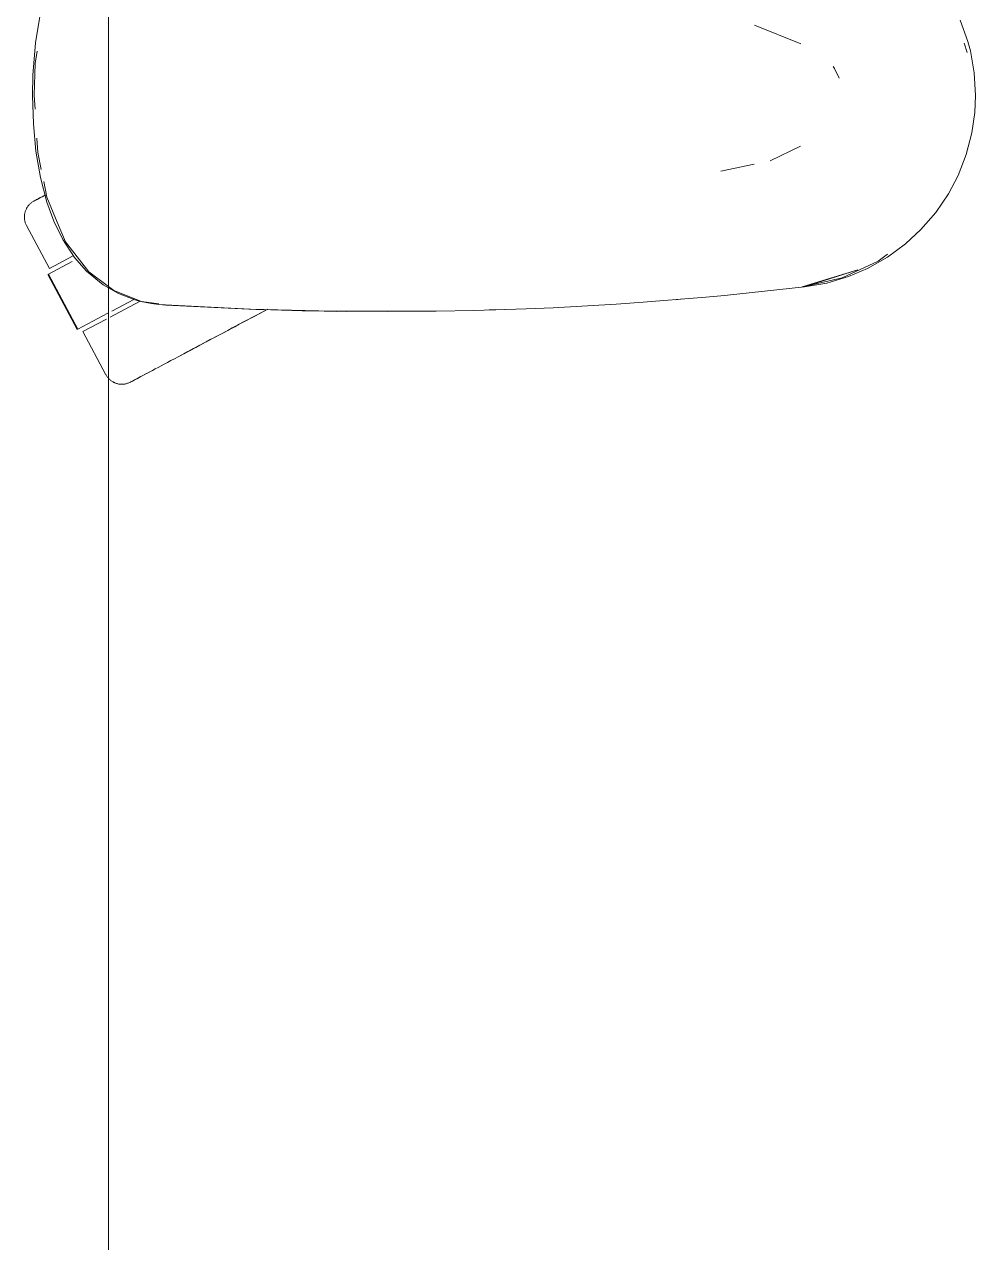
# Model space of a CAD drawing. Header units: millimetres. Extents: x 155927 to 326028, y -36033 to 97293.
# Drawn here: x 196281.6 to 196494.7, y 32992.6 to 33265.7 of the extents above; entities that cross this region are included whole.
import ezdxf

# ---------------------------------------------------------------- set-up
doc = ezdxf.new("R2010")
doc.units = ezdxf.units.MM
doc.header["$MEASUREMENT"] = 0
doc.layers.add('G-IMPT', color=8, linetype='CONTINUOUS', lineweight=9)
doc.layers.add('I-FURN', color=8, linetype='CONTINUOUS', lineweight=9)

msp = doc.modelspace()

# ---------------------------------------------------------------- linework, layer by layer
at = {"layer": 'G-IMPT'}
for p, q in [((196285.18, 33268.39), (196284.07, 33261.63)), ((196491.28, 33266.7), (196492.99, 33261.93)), ((196445.15, 33265.53), (196455.58, 33261.38)), ((196283.49, 33254.32), (196284.07, 33261.63)), ((196492.19, 33261.49), (196492.81, 33259.46)), ((196493.56, 33259.8), (196492.99, 33261.93)), ((196284.01, 33256.98), (196284.4, 33259.76)), ((196494.44, 33254.85), (196493.56, 33259.8)), ((196284.01, 33256.98), (196283.78, 33249.81)), ((196463.1, 33255.86), (196462.81, 33256.31)), ((196464.12, 33253.64), (196463.1, 33255.86)), ((196283.49, 33254.32), (196283.4, 33249.81)), ((196494.73, 33249.81), (196494.44, 33254.85)), ((196283.4, 33249.81), (196283.58, 33243.47)), ((196283.97, 33246.7), (196283.78, 33249.81)), ((196494.73, 33249.81), (196494.56, 33245.96)), ((196493.91, 33241.45), (196494.56, 33245.96)), ((196284.15, 33237.32), (196283.58, 33243.47)), ((196284.56, 33236.98), (196284.37, 33240.19)), ((196493.91, 33241.45), (196492.65, 33236.58)), ((196284.15, 33237.32), (196285.15, 33231.39)), ((196285.33, 33233.23), (196284.56, 33236.98)), ((196455.49, 33238.43), (196448.7, 33235.17)), ((196490.82, 33231.87), (196492.65, 33236.58)), ((196437.65, 33232.83), (196445.09, 33234.4)), ((196286.58, 33225.91), (196285.15, 33231.39)), ((196488.63, 33227.71), (196490.82, 33231.87)), ((196286.6, 33227.02), (196285.89, 33230.49)), ((196286.58, 33225.91), (196288.16, 33221.58)), ((196286.6, 33227.02), (196288.93, 33221.4)), ((196488.63, 33227.71), (196485.8, 33223.54)), ((196485.8, 33223.54), (196482.48, 33219.71)), ((196290.15, 33217.5), (196288.16, 33221.58)), ((196290.77, 33217.01), (196288.93, 33221.4)), ((196290.15, 33217.5), (196292.8, 33213.45)), ((196479.04, 33216.54), (196482.48, 33219.71)), ((196295.99, 33210.22), (196290.77, 33217.01)), ((196479.04, 33216.54), (196474.95, 33213.54)), ((196292.8, 33213.45), (196295.47, 33210.42)), ((196464.82, 33208.9), (196472.89, 33212.64)), ((196470.51, 33211.03), (196474.95, 33213.54)), ((196475, 33214.24), (196472.89, 33212.64)), ((196299.21, 33207.34), (196295.47, 33210.42)), ((196300.4, 33206.95), (196295.99, 33210.22)), ((196455.86, 33206.86), (196468.32, 33210.69)), ((196468.32, 33210.69), (196459.17, 33207.78)), ((196466.28, 33209.22), (196461.41, 33207.75)), ((196470.51, 33211.03), (196466.28, 33209.22)), ((196300.4, 33206.66), (196299.21, 33207.34)), ((196301.61, 33206.05), (196300.4, 33206.95)), ((196302.64, 33205.38), (196300.4, 33206.66)), ((196438.44, 33204.95), (196456.37, 33206.86)), ((196455.86, 33206.86), (196459.17, 33207.78)), ((196456.37, 33206.86), (196461.41, 33207.75)), ((196464.82, 33208.9), (196456.42, 33206.99)), ((196307.81, 33203.64), (196301.61, 33206.05)), ((196302.64, 33205.38), (196306.28, 33203.99)), ((196307.63, 33203.62), (196306.28, 33203.99)), ((196307.63, 33203.62), (196310.02, 33203.18)), ((196307.81, 33203.64), (196311.66, 33203.06)), ((196419.26, 33203.36), (196434.31, 33204.61)), ((196427.44, 33204.01), (196429.12, 33204.18)), ((196434.31, 33204.61), (196438.44, 33204.95)), ((196311.67, 33202.92), (196310.02, 33203.18)), ((196332.25, 33201.87), (196311.67, 33202.92)), ((196333.46, 33201.84), (196311.67, 33202.92)), ((196311.67, 33202.92), (196313.28, 33202.81)), ((196333.46, 33201.84), (196313.28, 33202.81)), ((196353.64, 33201.37), (196332.25, 33201.87)), ((196343.81, 33201.53), (196332.25, 33201.87)), ((196332.25, 33201.87), (196333.46, 33201.84)), ((196353.64, 33201.37), (196333.46, 33201.84)), ((196373.83, 33201.42), (196343.81, 33201.53)), ((196353.64, 33201.37), (196343.81, 33201.53)), ((196343.81, 33201.53), (196363.03, 33201.33)), ((196351.61, 33201.39), (196349.7, 33201.46)), ((196353.64, 33201.41), (196351.61, 33201.39)), ((196373.83, 33201.42), (196353.64, 33201.37)), ((196373.83, 33201.42), (196363.03, 33201.33)), ((196373.83, 33201.42), (196382.25, 33201.58)), ((196394, 33201.97), (196382.25, 33201.58)), ((196387.18, 33201.72), (196385.69, 33201.71)), ((196389.12, 33201.83), (196387.18, 33201.72)), ((196394, 33201.97), (196400.03, 33202.22)), ((196414.17, 33203.03), (196400.03, 33202.22)), ((196419.26, 33203.36), (196414.17, 33203.03))]:
    msp.add_line(p, q, dxfattribs=at)
at = {"layer": 'I-FURN'}
for p, q in [((196300.4, 32807.61), (196300.4, 34207.61)), ((196300.4, 34207.61), (196300.4, 32807.61)), ((196282.64, 33225.32), (196282.76, 33225.44)), ((196282.76, 33225.44), (196282.87, 33225.55)), ((196282.87, 33225.55), (196282.99, 33225.65)), ((196282.99, 33225.65), (196283.12, 33225.76)), ((196283.12, 33225.76), (196283.25, 33225.85)), ((196283.25, 33225.85), (196283.38, 33225.94)), ((196283.38, 33225.94), (196283.52, 33226.03)), ((196283.52, 33226.03), (196283.66, 33226.11)), ((196283.66, 33226.11), (196283.7, 33226.13)), ((196283.74, 33226.15), (196283.7, 33226.13)), ((196283.7, 33226.13), (196283.72, 33226.14)), ((196283.7, 33226.13), (196283.7, 33226.13)), ((196283.72, 33226.14), (196283.78, 33226.17)), ((196283.83, 33226.2), (196283.74, 33226.15)), ((196283.78, 33226.17), (196283.88, 33226.22)), ((196283.95, 33226.26), (196283.83, 33226.2)), ((196283.88, 33226.22), (196284.02, 33226.3)), ((196284.11, 33226.35), (196283.95, 33226.26)), ((196284.02, 33226.3), (196284.2, 33226.39)), ((196284.31, 33226.46), (196284.11, 33226.35)), ((196284.2, 33226.39), (196284.42, 33226.51)), ((196284.55, 33226.58), (196284.31, 33226.46)), ((196284.42, 33226.51), (196284.68, 33226.65)), ((196284.83, 33226.73), (196284.55, 33226.58)), ((196284.68, 33226.65), (196284.97, 33226.81)), ((196285.15, 33226.9), (196284.83, 33226.73)), ((196284.97, 33226.81), (196285.31, 33226.99)), ((196285.51, 33227.09), (196285.15, 33226.9)), ((196285.31, 33226.99), (196285.68, 33227.18)), ((196285.9, 33227.3), (196285.51, 33227.09)), ((196285.68, 33227.18), (196286.09, 33227.4)), ((196286.33, 33227.53), (196285.9, 33227.3)), ((196281.56, 33222.7), (196281.57, 33222.86)), ((196281.56, 33222.53), (196281.56, 33222.7)), ((196281.57, 33222.86), (196281.58, 33223.02)), ((196281.58, 33223.02), (196281.6, 33223.18)), ((196281.6, 33223.18), (196281.63, 33223.34)), ((196281.63, 33223.34), (196281.67, 33223.49)), ((196281.67, 33223.49), (196281.71, 33223.65)), ((196281.71, 33223.65), (196281.75, 33223.8)), ((196281.75, 33223.8), (196281.8, 33223.96)), ((196281.8, 33223.96), (196281.86, 33224.11)), ((196281.86, 33224.11), (196281.93, 33224.25)), ((196281.93, 33224.25), (196282, 33224.4)), ((196282, 33224.4), (196282.07, 33224.54)), ((196282.07, 33224.54), (196282.16, 33224.68)), ((196282.16, 33224.68), (196282.24, 33224.82)), ((196282.24, 33224.82), (196282.34, 33224.95)), ((196282.34, 33224.95), (196282.43, 33225.08)), ((196282.43, 33225.08), (196282.54, 33225.2)), ((196282.54, 33225.2), (196282.64, 33225.32)), ((196281.56, 33222.37), (196281.56, 33222.53)), ((196281.57, 33222.21), (196281.56, 33222.37)), ((196281.59, 33222.05), (196281.57, 33222.21)), ((196281.62, 33221.89), (196281.59, 33222.05)), ((196281.65, 33221.73), (196281.62, 33221.89)), ((196281.68, 33221.58), (196281.65, 33221.73)), ((196281.73, 33221.42), (196281.68, 33221.58)), ((196281.77, 33221.27), (196281.73, 33221.42)), ((196281.83, 33221.12), (196281.77, 33221.27)), ((196281.89, 33220.97), (196281.83, 33221.12)), ((196281.96, 33220.82), (196281.89, 33220.97)), ((196282.03, 33220.68), (196281.96, 33220.82)), ((196282.03, 33220.68), (196287.18, 33210.99)), ((196287, 33209.76), (196292.29, 33212.58)), ((196287.18, 33210.99), (196292.37, 33213.75)), ((196286.83, 33209.67), (196293.4, 33197.31)), ((196293.57, 33197.4), (196287, 33209.76)), ((196300.75, 33200.09), (196307.36, 33203.6)), ((196306.08, 33204.05), (196301.15, 33201.43)), ((196300.26, 33200.96), (196293.57, 33197.4)), ((196333.17, 33200.34), (196334.17, 33200.87)), ((196334.7, 33201.15), (196333.71, 33200.62)), ((196334.17, 33200.87), (196335.16, 33201.39)), ((196335.69, 33201.68), (196334.7, 33201.15)), ((196335.16, 33201.39), (196336.14, 33201.92)), ((196294.69, 33196.86), (196299.98, 33199.68)), ((196328.15, 33197.67), (196329.15, 33198.2)), ((196329.7, 33198.49), (196328.69, 33197.95)), ((196329.15, 33198.2), (196330.16, 33198.73)), ((196330.7, 33199.02), (196329.7, 33198.49)), ((196330.16, 33198.73), (196331.16, 33199.27)), ((196331.71, 33199.56), (196330.7, 33199.02)), ((196331.16, 33199.27), (196332.17, 33199.8)), ((196332.71, 33200.09), (196331.71, 33199.56)), ((196332.17, 33199.8), (196333.17, 33200.34)), ((196333.71, 33200.62), (196332.71, 33200.09)), ((196294.69, 33196.86), (196299.84, 33187.18)), ((196323.74, 33195.32), (196322.78, 33194.81)), ((196323.22, 33195.05), (196324.19, 33195.56)), ((196324.72, 33195.84), (196323.74, 33195.32)), ((196324.19, 33195.56), (196325.17, 33196.08)), ((196325.7, 33196.36), (196324.72, 33195.84)), ((196325.17, 33196.08), (196326.16, 33196.61)), ((196326.69, 33196.89), (196325.7, 33196.36)), ((196326.16, 33196.61), (196327.15, 33197.14)), ((196327.69, 33197.42), (196326.69, 33196.89)), ((196327.15, 33197.14), (196328.15, 33197.67)), ((196328.69, 33197.95), (196327.69, 33197.42)), ((196319.06, 33192.83), (196318.18, 33192.36)), ((196318.58, 33192.58), (196319.48, 33193.06)), ((196319.97, 33193.32), (196319.06, 33192.83)), ((196319.48, 33193.06), (196320.39, 33193.54)), ((196320.89, 33193.81), (196319.97, 33193.32)), ((196320.39, 33193.54), (196321.32, 33194.04)), ((196321.83, 33194.31), (196320.89, 33193.81)), ((196321.32, 33194.04), (196322.27, 33194.54)), ((196322.78, 33194.81), (196321.83, 33194.31)), ((196322.27, 33194.54), (196323.22, 33195.05)), ((196312.92, 33189.57), (196313.65, 33189.96)), ((196313.65, 33189.96), (196314.41, 33190.36)), ((196314.41, 33190.36), (196315.2, 33190.78)), ((196315.2, 33190.78), (196316.01, 33191.21)), ((196316.01, 33191.21), (196316.85, 33191.66)), ((196317.31, 33191.9), (196316.46, 33191.45)), ((196316.85, 33191.66), (196317.7, 33192.11)), ((196318.18, 33192.36), (196317.31, 33191.9)), ((196317.7, 33192.11), (196318.58, 33192.58)), ((196299.86, 33187.14), (196299.84, 33187.18)), ((196299.94, 33187), (196299.86, 33187.14)), ((196308.39, 33187.16), (196307.92, 33186.91)), ((196308.13, 33187.02), (196308.62, 33187.28)), ((196308.89, 33187.43), (196308.39, 33187.16)), ((196308.62, 33187.28), (196309.13, 33187.55)), ((196309.43, 33187.71), (196308.89, 33187.43)), ((196309.13, 33187.55), (196309.68, 33187.85)), ((196309.99, 33188.01), (196309.43, 33187.71)), ((196309.68, 33187.85), (196310.27, 33188.16)), ((196310.27, 33188.16), (196310.88, 33188.49)), ((196310.88, 33188.49), (196311.53, 33188.83)), ((196311.53, 33188.83), (196312.21, 33189.19)), ((196312.21, 33189.19), (196312.92, 33189.57)), ((196300.03, 33186.86), (196299.94, 33187)), ((196300.12, 33186.73), (196300.03, 33186.86)), ((196300.22, 33186.6), (196300.12, 33186.73)), ((196300.32, 33186.48), (196300.22, 33186.6)), ((196300.42, 33186.36), (196300.32, 33186.48)), ((196300.53, 33186.24), (196300.42, 33186.36)), ((196300.65, 33186.13), (196300.53, 33186.24)), ((196300.77, 33186.02), (196300.65, 33186.13)), ((196300.89, 33185.92), (196300.77, 33186.02)), ((196301.02, 33185.82), (196300.89, 33185.92)), ((196301.15, 33185.73), (196301.02, 33185.82)), ((196301.29, 33185.64), (196301.15, 33185.73)), ((196301.43, 33185.56), (196301.29, 33185.64)), ((196301.57, 33185.48), (196301.43, 33185.56)), ((196301.72, 33185.41), (196301.57, 33185.48)), ((196301.86, 33185.35), (196301.72, 33185.41)), ((196302.01, 33185.29), (196301.86, 33185.35)), ((196302.17, 33185.23), (196302.01, 33185.29)), ((196302.32, 33185.19), (196302.17, 33185.23)), ((196302.48, 33185.15), (196302.32, 33185.19)), ((196302.63, 33185.11), (196302.48, 33185.15)), ((196302.79, 33185.09), (196302.63, 33185.11)), ((196302.95, 33185.07), (196302.79, 33185.09)), ((196303.11, 33185.05), (196302.95, 33185.07)), ((196303.27, 33185.04), (196303.11, 33185.05)), ((196303.44, 33185.04), (196303.27, 33185.04)), ((196303.6, 33185.05), (196303.44, 33185.04)), ((196303.76, 33185.06), (196303.6, 33185.05)), ((196303.92, 33185.07), (196303.76, 33185.06)), ((196304.08, 33185.1), (196303.92, 33185.07)), ((196304.24, 33185.13), (196304.08, 33185.1)), ((196304.39, 33185.17), (196304.24, 33185.13)), ((196304.55, 33185.21), (196304.39, 33185.17)), ((196304.7, 33185.26), (196304.55, 33185.21)), ((196304.85, 33185.31), (196304.7, 33185.26)), ((196305, 33185.37), (196304.85, 33185.31)), ((196305.15, 33185.44), (196305, 33185.37)), ((196305.29, 33185.51), (196305.15, 33185.44)), ((196305.3, 33185.52), (196305.29, 33185.51)), ((196305.29, 33185.51), (196305.31, 33185.52)), ((196305.34, 33185.54), (196305.3, 33185.52)), ((196305.31, 33185.52), (196305.37, 33185.56)), ((196305.42, 33185.58), (196305.34, 33185.54)), ((196305.37, 33185.56), (196305.47, 33185.61)), ((196305.54, 33185.65), (196305.42, 33185.58)), ((196305.47, 33185.61), (196305.61, 33185.68)), ((196305.71, 33185.73), (196305.54, 33185.65)), ((196305.61, 33185.68), (196305.79, 33185.78)), ((196305.91, 33185.84), (196305.71, 33185.73)), ((196305.79, 33185.78), (196306.01, 33185.9)), ((196306.15, 33185.97), (196305.91, 33185.84)), ((196306.01, 33185.9), (196306.27, 33186.03)), ((196306.43, 33186.12), (196306.15, 33185.97)), ((196306.27, 33186.03), (196306.57, 33186.19)), ((196306.75, 33186.29), (196306.43, 33186.12)), ((196306.57, 33186.19), (196306.9, 33186.37)), ((196307.1, 33186.47), (196306.75, 33186.29)), ((196306.9, 33186.37), (196307.28, 33186.57)), ((196307.49, 33186.68), (196307.1, 33186.47)), ((196307.28, 33186.57), (196307.69, 33186.79)), ((196307.92, 33186.91), (196307.49, 33186.68)), ((196307.69, 33186.79), (196308.13, 33187.02))]:
    msp.add_line(p, q, dxfattribs=at)

doc.saveas('drawing.dxf')
